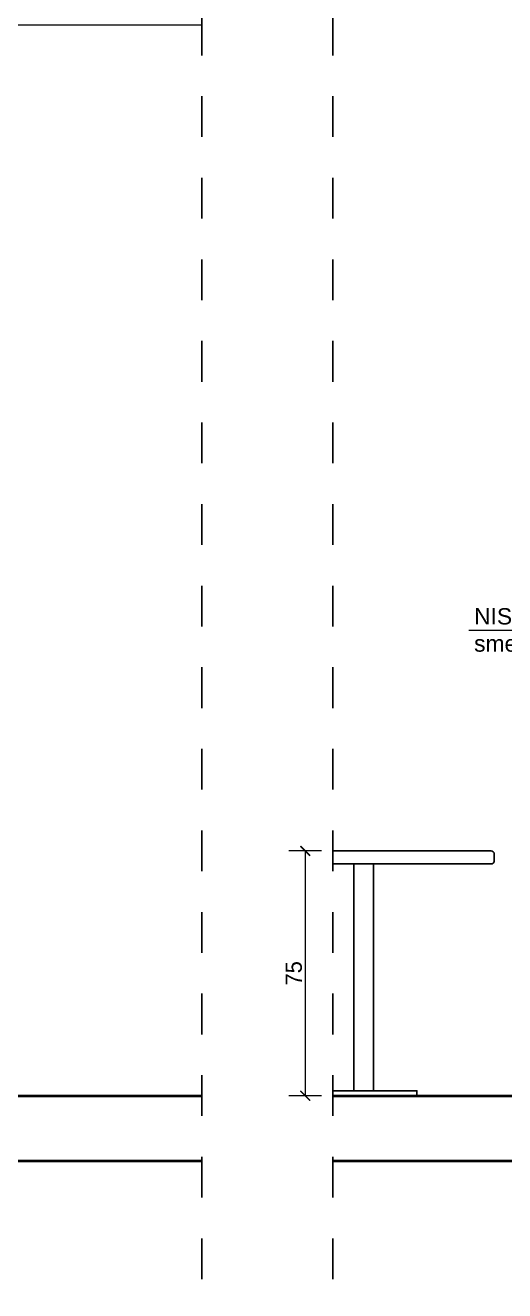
# Model space of a CAD drawing. Header units: centimetres. Extents: x -26724 to 60145, y -23645 to 6771.
# Drawn here: x 9148.7 to 9295.4, y 383.1 to 770.8 of the extents above; entities that cross this region are included whole.
import ezdxf

# ---------------------------------------------------------------- set-up
doc = ezdxf.new("R2010")
doc.units = ezdxf.units.CM
doc.linetypes.add('DALEKOVOD_VN', pattern=[5, 2.5, -2.5])
doc.layers.add('3.IZGLED 2', color=7, linetype='Continuous', lineweight=9, true_color=0x4a4a4a)
doc.layers.add('4.KOTE', color=88, linetype='Continuous', lineweight=15)
doc.layers.add('zid', color=7, linetype='Continuous', lineweight=40)
doc.layers.add('tekst @ 50', color=7, linetype='Continuous')
doc.styles.add('Notes', font='arial.ttf', dxfattribs={"height": 3})
doc.styles.get("Standard").update_dxf_attribs({"font": 'calibri.ttf'})
doc.dimstyles.new('ja 1 30 izgledi zidova', dxfattribs={"dimtxt": 5, "dimasz": 3, "dimexe": 5, "dimexo": 5, "dimgap": 1, "dimtad": 1, "dimdec": 0, "dimtxsty": 'Standard', "dimblk": 'ARCHTICK', "dimcen": 2.5, "dimclrd": 256, "dimclrt": 7, "dimadec": 0, "dimazin": 0, "dimtfac": 1, "dimtdec": 0, "dimtix": 1, "dimtmove": 1, "dimatfit": 3, "dimldrblk": 'ARCHTICK', "dimfxl": 5, "dimfxlon": 1, "dimlwd": 0, "dimlwe": 9, "dimarcsym": 0})

# ---------------------------------------------------------------- blocks, each defined once
blk = doc.blocks.new('_ArchTick')
at = {"color": 0, "linetype": 'ByBlock', "const_width": 0.15}
blk.add_lwpolyline([(-0.5, -0.5), (0.5, 0.5)], dxfattribs=at)
blk = doc.blocks.new('*D136')
at = {"layer": '4.KOTE', "color": 0, "lineweight": 9, "transparency": 16777216}
for p, q in [((9239.36, 517.82), (9229.36, 517.82)), ((9239.36, 442.82), (9229.36, 442.82))]:
    blk.add_line(p, q, dxfattribs=at)
at = {"layer": '4.KOTE', "lineweight": 0, "transparency": 16777216}
blk.add_line((9234.36, 517.82), (9234.36, 442.82), dxfattribs=at)
at = {"layer": 'Defpoints', "color": 0, "transparency": 16777216}
for p in [(9291.28, 517.82), (9234.36, 442.82), (9285.19, 442.82)]:
    blk.add_point(p, dxfattribs=at)
at = {"layer": '4.KOTE', "lineweight": 0, "transparency": 16777216, "xscale": 3, "yscale": 3, "zscale": 3}
for p, rotation in [((9234.36, 517.82), 90), ((9234.36, 442.82), 270)]:
    blk.add_blockref('_ArchTick', p, dxfattribs=dict(at, rotation=rotation))
at = {"layer": '4.KOTE', "color": 7, "transparency": 16777216, "insert": (9230.86, 480.32), "char_height": 5, "attachment_point": 5, "rotation": 90}
blk.add_mtext('{\\Ftxt|c238;75}', dxfattribs=at)

msp = doc.modelspace()

# ---------------------------------------------------------------- linework, layer by layer
at = {"linetype": 'DALEKOVOD_VN', "ltscale": 5}
for p, q in [((9202.72, 899.1), (9202.72, 383.06)), ((9242.79, 899.1), (9242.79, 383.06))]:
    msp.add_line(p, q, dxfattribs=at)
at = {"layer": '3.IZGLED 2'}
msp.add_line((9202.72, 770.82, 1.48), (9139.36, 770.82, 0), dxfattribs=at)
at = {"layer": '3.IZGLED 2', "ltscale": 0.8}
msp.add_lwpolyline([(9334.86, 585.33), (9334.86, 585.33), (9284.38, 585.33)], dxfattribs=at)
at = {"layer": 'zid', "lineweight": 25}
msp.add_line((9292.2, 516.9), (9292.2, 516.82), dxfattribs=at)
at = {"layer": 'zid'}
for p, q in [((8394.36, 442.82, 13.5), (9202.72, 442.82, 13.5)), ((8394.36, 422.82, 13.5), (9202.72, 422.82, 13.5))]:
    msp.add_line(p, q, dxfattribs=at)
at = {"layer": 'zid', "ltscale": 12}
for p, q in [((9242.79, 442.82), (9399.43, 442.82)), ((9242.79, 422.82), (9399.43, 422.82))]:
    msp.add_line(p, q, dxfattribs=at)
at = {"layer": 'zid', "lineweight": 25}
for points in [[(9291.28, 517.82), (9242.79, 517.82)], [(9292.2, 514.74), (9292.2, 516.9)], [(9292.2, 516.9), (9292.2, 514.74)], [(9242.79, 513.82), (9291.28, 513.82)], [(9249.24, 513.82), (9249.24, 444.32), (9255.24, 444.32), (9255.24, 513.82)], [(9242.79, 442.82), (9268.54, 442.82), (9268.54, 444.32), (9242.79, 444.32)]]:
    msp.add_lwpolyline(points, dxfattribs=at)
for centre, start, end in [((9291.24, 516.86), 357.5976, 92.4024), ((9291.24, 514.78), 267.5976, 2.4024)]:
    msp.add_arc(centre, 0.961, start, end, dxfattribs=at)

# ---------------------------------------------------------------- texts
at = {"layer": 'tekst @ 50', "ltscale": 0.8, "insert": (9286.04, 592.22), "char_height": 5, "attachment_point": 1, "style": 'Notes'}
msp.add_mtext_dynamic_manual_height_columns('{\\fArial|b0|i0|c238|p34;N}ISKI SEPARE\\Psme{\\fArial|b0|i0|c238|p34;đa} koza', width=290.6445, gutter_width=750, heights=[0], dxfattribs=at)

# ---------------------------------------------------------------- dimensions: what is measured, and where the dimension line sits
at = {"layer": '4.KOTE'}
dim = msp.add_linear_dim(base=(9234.36, 442.82), p1=(9291.28, 517.82), p2=(9285.19, 442.82), angle=90, text='{\\Ftxt|c238;75}', dimstyle='ja 1 30 izgledi zidova', dxfattribs=at)
dim.commit()
dim.dimension.update_dxf_attribs({"geometry": '*D136', "text_midpoint": (9230.86, 480.32)})

doc.saveas('drawing.dxf')
